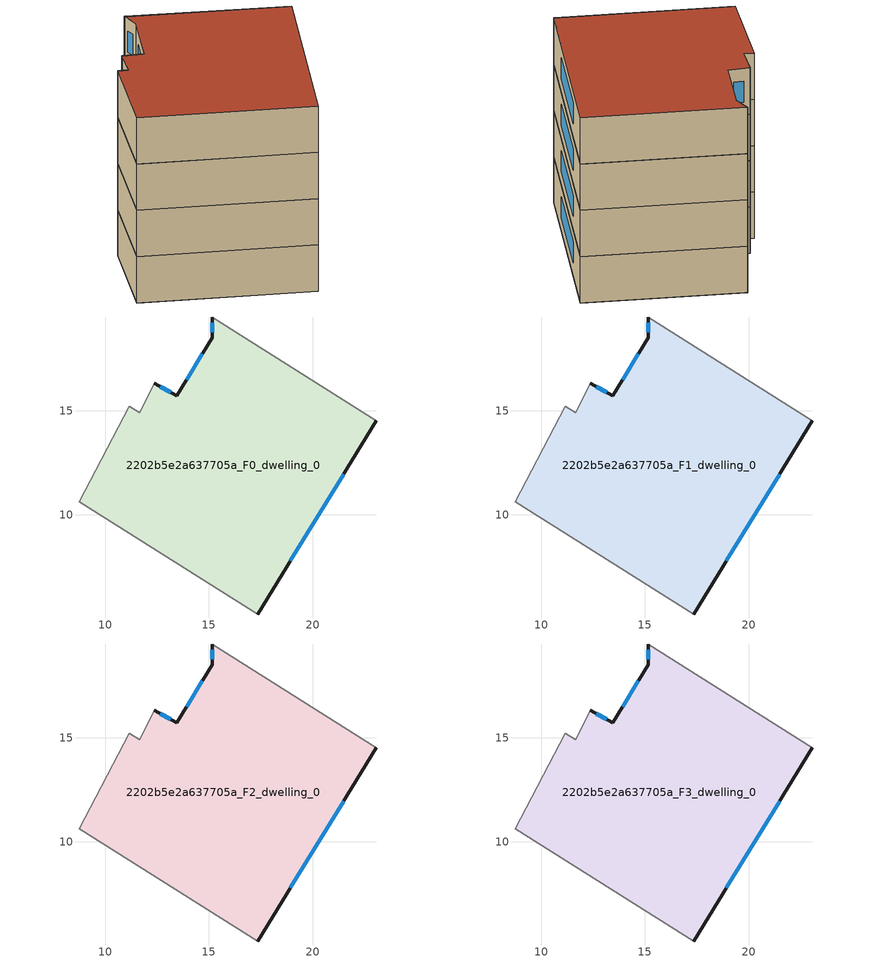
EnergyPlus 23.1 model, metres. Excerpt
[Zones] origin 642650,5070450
2202b5e2a637705a_F0_dwelling_0
 floor ground (EU_floor_Construction): 17.35,5.22 23.06,14.52 15.16,19.53 15.16,18.53 13.45,15.73 12.35,16.33 11.65,14.93 11.15,15.23 8.75,10.62 z0
 wall outside (EU_wall_Construction): 23.06,14.52 17.35,5.22 / 12.35,16.33 13.45,15.73 15.16,18.53 15.16,19.53 z0:3
 wall adiabatic (EU_wall_Construction): 15.16,19.53 23.06,14.52 / 17.35,5.22 8.75,10.62 11.15,15.23 11.65,14.93 12.35,16.33 z0:3
 window (EU_Window_Construction): 13.92,16.5 14.69,17.76 / 15.16,18.8 15.16,19.25 / 21.49,11.96 18.92,7.78 / 12.66,16.16 13.15,15.89 z0.83:2.17
2202b5e2a637705a_F1_dwelling_0
 floor to 2202b5e2a637705a_F0_dwelling_0 (EU_floor_Construction): 17.35,5.22 23.06,14.52 15.16,19.53 15.16,18.53 13.45,15.73 12.35,16.33 11.65,14.93 11.15,15.23 8.75,10.62 z3
 wall outside (EU_wall_Construction): 23.06,14.52 17.35,5.22 / 12.35,16.33 13.45,15.73 15.16,18.53 15.16,19.53 z3:6
 wall adiabatic (EU_wall_Construction): 15.16,19.53 23.06,14.52 / 17.35,5.22 8.75,10.62 11.15,15.23 11.65,14.93 12.35,16.33 z3:6
 window (EU_Window_Construction): 13.92,16.5 14.69,17.76 / 15.16,18.8 15.16,19.25 / 21.49,11.96 18.92,7.78 / 12.66,16.16 13.15,15.89 z3.83:5.17
2202b5e2a637705a_F2_dwelling_0
 floor to 2202b5e2a637705a_F1_dwelling_0 (EU_floor_Construction): 17.35,5.22 23.06,14.52 15.16,19.53 15.16,18.53 13.45,15.73 12.35,16.33 11.65,14.93 11.15,15.23 8.75,10.62 z6
 wall outside (EU_wall_Construction): 23.06,14.52 17.35,5.22 / 12.35,16.33 13.45,15.73 15.16,18.53 15.16,19.53 z6:9
 wall adiabatic (EU_wall_Construction): 15.16,19.53 23.06,14.52 / 17.35,5.22 8.75,10.62 11.15,15.23 11.65,14.93 12.35,16.33 z6:9
 window (EU_Window_Construction): 13.92,16.5 14.69,17.76 / 15.16,18.8 15.16,19.25 / 21.49,11.96 18.92,7.78 / 12.66,16.16 13.15,15.89 z6.83:8.17
2202b5e2a637705a_F3_dwelling_0
 floor to 2202b5e2a637705a_F2_dwelling_0 (EU_floor_Construction): 17.35,5.22 23.06,14.52 15.16,19.53 15.16,18.53 13.45,15.73 12.35,16.33 11.65,14.93 11.15,15.23 8.75,10.62 z9
 wall outside (EU_wall_Construction): 23.06,14.52 17.35,5.22 / 12.35,16.33 13.45,15.73 15.16,18.53 15.16,19.53 z9:12
 wall adiabatic (EU_wall_Construction): 15.16,19.53 23.06,14.52 / 17.35,5.22 8.75,10.62 11.15,15.23 11.65,14.93 12.35,16.33 z9:12
 window (EU_Window_Construction): 13.92,16.5 14.69,17.76 / 15.16,18.8 15.16,19.25 / 21.49,11.96 18.92,7.78 / 12.66,16.16 13.15,15.89 z9.83:11.17
 roof outside (EU_roof_Construction): 23.06,14.52 17.35,5.22 8.75,10.62 11.15,15.23 11.65,14.93 12.35,16.33 13.45,15.73 15.16,18.53 15.16,19.53 z12
[Building]
EU S2 Campaign: North Axis=0; Terrain=City; Solar Distribution=FullExterior
[Site:Location]
Lyon-Bron: Latitude=45.75; Longitude=5; Time Zone=1; Elevation=198
[SizingPeriod:WeatherFileDays]
AnnualSizingPeriod: Begin Month=1; Begin Day of Month=1; End Month=12; End Day of Month=31; Day of Week for Start Day=Monday; Use Weather File Daylight Saving Period=No; Use Weather File Rain and Snow Indicators=No
[MATERIAL]
EU_InternalMass_Material: Roughness=MediumRough; Thickness=0.1; Conductivity=1; Density=1800; Specific Heat=900; Thermal Absorptance=0.9; Solar Absorptance=0.7; Visible Absorptance=0.7
[MATERIAL:NOMASS] Roughness=MediumRough; Thermal Absorptance=0.9; Solar Absorptance=0.7; Visible Absorptance=0.7
Name | Thermal Resistance
EU_wall_NoMass | 0.87146
EU_roof_NoMass | 0.842276
EU_floor_NoMass | 0.496999
[WINDOWMATERIAL:SIMPLEGLAZINGSYSTEM]
EU_Window_SimpleGlazing: UFactor=2.2525; Solar Heat Gain Coefficient=0.76; Visible Transmittance=0.76
[CONSTRUCTION]
EU_wall_Construction: EU_wall_NoMass
EU_roof_Construction: EU_roof_NoMass
EU_floor_Construction: EU_floor_NoMass
EU_InternalMass_Construction: EU_InternalMass_Material
EU_Window_Construction: EU_Window_SimpleGlazing
[ZONE] Type=1; Multiplier=1; Ceiling Height=autocalculate; Floor Area=autocalculate; Part of Total Floor Area=Yes
Name | Volume
2202b5e2a637705a_F0_dwelling_0 | 319.321
2202b5e2a637705a_F1_dwelling_0; 2202b5e2a637705a_F2_dwelling_0 | 319.319
2202b5e2a637705a_F3_dwelling_0 | 1277.28
[INTERNALMASS] Construction=EU_InternalMass_Construction; Surface Area=106.44
Name | Zone or ZoneList
2202b5e2a637705a_F0_dwelling_0_EU_InternalMass | 2202b5e2a637705a_F0_dwelling_0
2202b5e2a637705a_F1_dwelling_0_EU_InternalMass | 2202b5e2a637705a_F1_dwelling_0
2202b5e2a637705a_F2_dwelling_0_EU_InternalMass | 2202b5e2a637705a_F2_dwelling_0
2202b5e2a637705a_F3_dwelling_0_EU_InternalMass | 2202b5e2a637705a_F3_dwelling_0
[OTHEREQUIPMENT] Fuel Type=Electricity; Design Level Calculation Method=Watts/Area; Power per Zone Floor Area=1; Fraction Latent=0; Fraction Radiant=0; Fraction Lost=0; Carbon Dioxide Generation Rate=0; EndUse Subcategory=EU_Step8_InternalGains
Name | Zone or ZoneList or Space or SpaceList | Schedule
EU_Step8_InternalGain_2202b5e2a637705a_F0_dwelling_0_f000 | 2202b5e2a637705a_F0_dwelling_0 | EU_Step8_GainSchedule_2202b5e2a637705a_F0_dwelling_0_f000
EU_Step8_InternalGain_2202b5e2a637705a_F1_dwelling_0_f000 | 2202b5e2a637705a_F1_dwelling_0 | EU_Step8_GainSchedule_2202b5e2a637705a_F1_dwelling_0_f000
EU_Step8_InternalGain_2202b5e2a637705a_F2_dwelling_0_f000 | 2202b5e2a637705a_F2_dwelling_0 | EU_Step8_GainSchedule_2202b5e2a637705a_F2_dwelling_0_f000
EU_Step8_InternalGain_2202b5e2a637705a_F3_dwelling_0_f000 | 2202b5e2a637705a_F3_dwelling_0 | EU_Step8_GainSchedule_2202b5e2a637705a_F3_dwelling_0_f000
[ZONEVENTILATION:DESIGNFLOWRATE] Schedule=EU_AlwaysOn; Design Flow Rate Calculation Method=AirChanges/Hour; Air Changes per Hour=0.425; Ventilation Type=Natural; Fan Pressure Rise=0; Fan Total Efficiency=1; Constant Term Coefficient=1; Temperature Term Coefficient=0; Velocity Term Coefficient=0; Velocity Squared Term Coefficient=0; Minimum Indoor Temperature=-100; Maximum Indoor Temperature=100; Delta Temperature=-100; Minimum Outdoor Temperature=-100; Maximum Outdoor Temperature=100; Maximum Wind Speed=40
Name | Zone or ZoneList or Space or SpaceList
EU_ConstantAir_2202b5e2a637705a_F0_dwelling_0 | 2202b5e2a637705a_F0_dwelling_0
EU_ConstantAir_2202b5e2a637705a_F1_dwelling_0 | 2202b5e2a637705a_F1_dwelling_0
EU_ConstantAir_2202b5e2a637705a_F2_dwelling_0 | 2202b5e2a637705a_F2_dwelling_0
EU_ConstantAir_2202b5e2a637705a_F3_dwelling_0 | 2202b5e2a637705a_F3_dwelling_0
[HVACTEMPLATE:THERMOSTAT] Constant Heating Setpoint=20; Constant Cooling Setpoint=50
EU_HeatOnly_2202b5e2a637705a_F0_dwelling_0; EU_HeatOnly_2202b5e2a637705a_F1_dwelling_0; EU_HeatOnly_2202b5e2a637705a_F2_dwelling_0; EU_HeatOnly_2202b5e2a637705a_F3_dwelling_0
[HVACTEMPLATE:ZONE:IDEALLOADSAIRSYSTEM] System Availability Schedule=EU_AlwaysOn; Maximum Heating Supply Air Temperature=50; Minimum Cooling Supply Air Temperature=13; Maximum Heating Supply Air Humidity Ratio=0.0156; Minimum Cooling Supply Air Humidity Ratio=0.0077; Heating Limit=NoLimit; Cooling Limit=NoLimit; Heating Availability Schedule=EU_AlwaysOn; Cooling Availability Schedule=EU_CoolingOff; Dehumidification Control Type=ConstantSensibleHeatRatio; Cooling Sensible Heat Ratio=0.7; Dehumidification Setpoint=60; Humidification Control Type=None; Humidification Setpoint=30; Outdoor Air Method=None; Outdoor Air Flow Rate per Person=0.00944; Outdoor Air Flow Rate per Zone Floor Area=0; Outdoor Air Flow Rate per Zone=0; Demand Controlled Ventilation Type=None; Outdoor Air Economizer Type=NoEconomizer; Heat Recovery Type=None; Sensible Heat Recovery Effectiveness=0.7; Latent Heat Recovery Effectiveness=0.65
Name | Template Thermostat
2202b5e2a637705a_F0_dwelling_0 | EU_HeatOnly_2202b5e2a637705a_F0_dwelling_0
2202b5e2a637705a_F1_dwelling_0 | EU_HeatOnly_2202b5e2a637705a_F1_dwelling_0
2202b5e2a637705a_F2_dwelling_0 | EU_HeatOnly_2202b5e2a637705a_F2_dwelling_0
2202b5e2a637705a_F3_dwelling_0 | EU_HeatOnly_2202b5e2a637705a_F3_dwelling_0
[SIZING:ZONE] Zone Cooling Design Supply Air Temperature Input Method=SupplyAirTemperature; Zone Cooling Design Supply Air Temperature=13; Zone Heating Design Supply Air Temperature Input Method=SupplyAirTemperature; Zone Heating Design Supply Air Temperature=50; Zone Cooling Design Supply Air Humidity Ratio=0.008; Zone Heating Design Supply Air Humidity Ratio=0.008; Cooling Design Air Flow Method=DesignDay; Cooling Design Air Flow Rate=0; Cooling Minimum Air Flow per Zone Floor Area=0.000762; Cooling Minimum Air Flow=0; Cooling Minimum Air Flow Fraction=0.2; Heating Design Air Flow Method=DesignDay; Heating Design Air Flow Rate=0; Heating Maximum Air Flow per Zone Floor Area=0.002032; Heating Maximum Air Flow=0.141576; Heating Maximum Air Flow Fraction=0.3; Account for Dedicated Outdoor Air System=No; Dedicated Outdoor Air System Control Strategy=NeutralSupplyAir; Dedicated Outdoor Air Low Setpoint Temperature for Design=autosize; Dedicated Outdoor Air High Setpoint Temperature for Design=autosize; Zone Load Sizing Method=Sensible Load Only No Latent Load; Zone Latent Cooling Design Supply Air Humidity Ratio Input Method=HumidityRatioDifference; Zone Cooling Design Supply Air Humidity Ratio Difference=0.005; Zone Latent Heating Design Supply Air Humidity Ratio Input Method=HumidityRatioDifference; Zone Humidification Design Supply Air Humidity Ratio Difference=0.005
2202b5e2a637705a_F0_dwelling_0; 2202b5e2a637705a_F1_dwelling_0; 2202b5e2a637705a_F2_dwelling_0; 2202b5e2a637705a_F3_dwelling_0
[SCHEDULE:CONSTANT]
Name | Hourly Value
EU_AlwaysOn | 1
EU_CoolingOff | 0
[SCHEDULE:FILE] Column Number=1; Rows to Skip at Top=0; Number of Hours of Data=8760; Column Separator=Comma; Interpolate to Timestep=No; Minutes per Item=60; Adjust Schedule for Daylight Savings=Yes
Name | File
EU_Step8_GainSchedule_2202b5e2a637705a_F0_dwelling_0_f000 | ../../schedules/2202b5e2a637705a/2202b5e2a637705a_F0_dwelling_0_f000_gain.csv
EU_Step8_GainSchedule_2202b5e2a637705a_F1_dwelling_0_f000 | ../../schedules/2202b5e2a637705a/2202b5e2a637705a_F1_dwelling_0_f000_gain.csv
EU_Step8_GainSchedule_2202b5e2a637705a_F2_dwelling_0_f000 | ../../schedules/2202b5e2a637705a/2202b5e2a637705a_F2_dwelling_0_f000_gain.csv
EU_Step8_GainSchedule_2202b5e2a637705a_F3_dwelling_0_f000 | ../../schedules/2202b5e2a637705a/2202b5e2a637705a_F3_dwelling_0_f000_gain.csv
